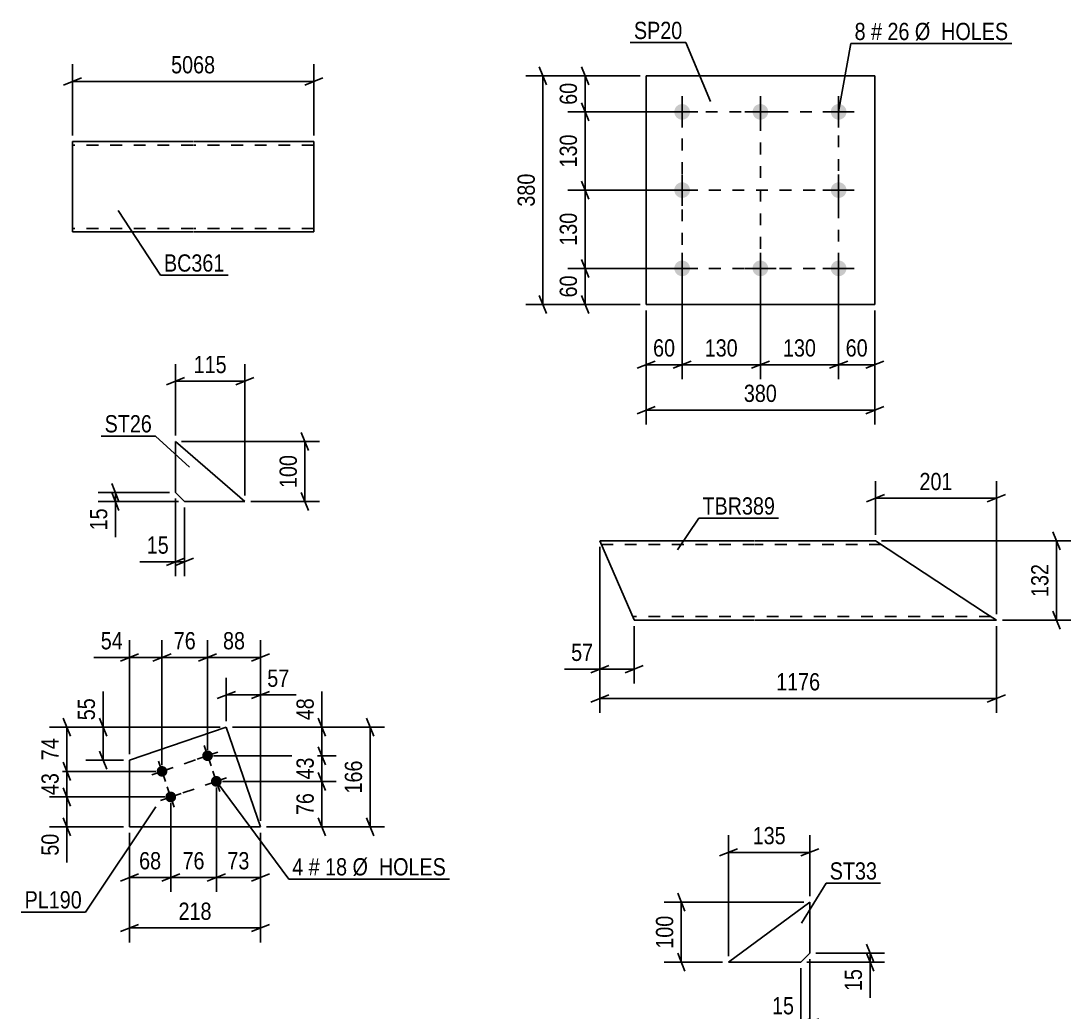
# Model space of a CAD drawing. Header units: millimetres. Extents: x 0 to 594, y 0 to 420.
# Drawn here: x 225.9 to 400.4, y 87.1 to 251.9 of the extents above; entities that cross this region are included whole.
import ezdxf

# ---------------------------------------------------------------- set-up
doc = ezdxf.new("R2010")
doc.units = ezdxf.units.MM
doc.linetypes.add('DXK_LINE_DOT2', pattern=[3.9198, 1.9599, -1.9599])
doc.styles.add('Arial Narrow', font='ARIALN.TTF', dxfattribs={"height": 0.2})

# ---------------------------------------------------------------- blocks, each defined once
blk = doc.blocks.new('Part-761531645-6394 - 6345')
at = {"color": 2, "linetype": 'Continuous'}
for p, q in [((260.04, 134.58), (243.96, 129.08)), ((265.72, 117.99), (260.04, 134.58)), ((243.96, 129.08), (243.96, 117.99)), ((265.72, 117.99), (243.96, 117.99))]:
    blk.add_line(p, q, dxfattribs=at)
blk = doc.blocks.new('Bolt-761531645-6379 - 6345')
at = {"linetype": 'Continuous'}
for points in [[(257.77, 130.1, -1), (256.07, 129.52, -1)], [(250.2, 127.51, -1), (248.5, 126.93, -1)], [(259.23, 125.85, -1), (257.52, 125.26, -1)], [(251.66, 123.26, -1), (249.95, 122.67, -1)]]:
    blk.add_hatch(color=1, dxfattribs=at).paths.add_polyline_path(points)
at = {"color": 1, "linetype": 'Continuous'}
for p, q in [((256.34, 131.52), (257.5, 128.11)), ((255.22, 129.23), (258.62, 130.39)), ((247.65, 126.64), (251.05, 127.8)), ((248.77, 128.93), (249.93, 125.52)), ((256.67, 124.97), (260.08, 126.14)), ((257.79, 127.26), (258.96, 123.85)), ((250.22, 124.67), (251.39, 121.26)), ((249.1, 122.38), (252.51, 123.55))]:
    blk.add_line(p, q, dxfattribs=at)
blk = doc.blocks.new('Part-761531645-6269 - 6251')
at = {"color": 2, "linetype": 'Continuous'}
for p, q in [((254.47, 231.83), (234.47, 231.83)), ((234.47, 216.92), (234.47, 231.83)), ((274.57, 231.83), (254.57, 231.83)), ((274.57, 231.83), (274.57, 216.83)), ((234.47, 216.83), (234.47, 216.92)), ((254.47, 216.83), (234.47, 216.83)), ((274.57, 216.83), (254.57, 216.83))]:
    blk.add_line(p, q, dxfattribs=at)
at = {"color": 7, "linetype": 'DXK_LINE_DOT2'}
for p, q in [((254.47, 231.23), (234.47, 231.23)), ((274.57, 231.23), (254.57, 231.23)), ((274.57, 231.74), (274.57, 231.83)), ((234.47, 217.43), (234.47, 217.48)), ((254.47, 217.43), (234.47, 217.43)), ((274.57, 217.43), (254.57, 217.43)), ((274.57, 217.43), (274.57, 217.48))]:
    blk.add_line(p, q, dxfattribs=at)
blk = doc.blocks.new('Part-761531645-6302 - 6286')
at = {"color": 2, "linetype": 'Continuous'}
for p, q in [((251.6, 182.03), (251.6, 173.53)), ((263.1, 172.03), (251.6, 182.03)), ((251.6, 173.53), (253.1, 172.03)), ((253.1, 172.03), (263.1, 172.03))]:
    blk.add_line(p, q, dxfattribs=at)
blk = doc.blocks.new('Bolt-761531645-4895 - 4861')
at = {"linetype": 'Continuous'}
for points in [[(335.77, 238.08, -1), (335.77, 235.48, -1)], [(348.77, 238.08, -1), (348.77, 235.48, -1)], [(361.77, 238.08, -1), (361.77, 235.48, -1)], [(335.77, 225.08, -1), (335.77, 222.48, -1)], [(361.77, 225.08, -1), (361.77, 222.48, -1)], [(335.77, 212.08, -1), (335.77, 209.48, -1)], [(348.77, 212.08, -1), (348.77, 209.48, -1)], [(361.77, 212.08, -1), (361.77, 209.48, -1)]]:
    blk.add_hatch(color=1, dxfattribs=at).paths.add_polyline_path(points)
at = {"color": 1, "linetype": 'Continuous'}
for p, q in [((335.77, 239.38), (335.77, 234.18)), ((348.77, 239.38), (348.77, 234.18)), ((361.77, 239.38), (361.77, 234.18)), ((333.17, 236.78), (338.37, 236.78)), ((346.17, 236.78), (351.37, 236.78)), ((359.17, 236.78), (364.37, 236.78)), ((335.77, 226.38), (335.77, 221.18)), ((361.77, 226.38), (361.77, 221.18)), ((333.17, 223.78), (338.37, 223.78)), ((359.17, 223.78), (364.37, 223.78)), ((335.77, 213.38), (335.77, 208.18)), ((348.77, 213.38), (348.77, 208.18)), ((361.77, 213.38), (361.77, 208.18)), ((333.17, 210.78), (338.37, 210.78)), ((346.17, 210.78), (351.37, 210.78)), ((359.17, 210.78), (364.37, 210.78))]:
    blk.add_line(p, q, dxfattribs=at)
blk = doc.blocks.new('Part-761531645-4910 - 4861')
at = {"color": 2, "linetype": 'Continuous'}
for p, q in [((329.77, 204.78), (329.77, 242.78)), ((329.77, 242.78), (367.77, 242.78)), ((367.77, 242.78), (367.77, 204.78)), ((367.77, 204.78), (329.77, 204.78))]:
    blk.add_line(p, q, dxfattribs=at)
blk = doc.blocks.new('Part-761531645-5003 - 4987')
at = {"color": 2, "linetype": 'Continuous'}
for p, q in [((347.8, 165.52), (322.11, 165.52)), ((327.77, 152.41), (322.11, 165.52)), ((367.9, 165.52), (347.9, 165.52)), ((367.9, 165.52), (386.15, 153.52)), ((387.97, 152.32), (386.15, 153.52)), ((327.77, 152.41), (327.8, 152.32)), ((327.8, 152.32), (347.8, 152.32)), ((347.9, 152.32), (387.97, 152.32))]:
    blk.add_line(p, q, dxfattribs=at)
at = {"color": 7, "linetype": 'DXK_LINE_DOT2'}
for p, q in [((347.8, 164.92), (322.37, 164.92)), ((368.82, 164.92), (347.9, 164.92)), ((327.55, 152.92), (327.53, 152.96)), ((347.8, 152.92), (327.55, 152.92)), ((387.06, 152.92), (347.9, 152.92)), ((386.5, 153.29), (386.79, 153.09)), ((386.79, 153.09), (386.85, 153.06)), ((386.85, 153.06), (386.99, 152.96)), ((386.99, 152.96), (387.06, 152.92))]:
    blk.add_line(p, q, dxfattribs=at)
blk = doc.blocks.new('Part-761531645-5734 - 5718')
at = {"color": 2, "linetype": 'Continuous'}
for p, q in [((356.99, 105.5), (343.49, 95.5)), ((356.99, 97), (356.99, 105.5)), ((355.49, 95.5), (356.99, 97)), ((343.49, 95.5), (355.49, 95.5))]:
    blk.add_line(p, q, dxfattribs=at)
blk = doc.blocks.new('Line-761531645-13045 - 6345')
at = {"color": 1, "linetype": 'DXK_LINE_DOT2'}
blk.add_line((249.35, 127.22), (256.92, 129.81), dxfattribs=at)
blk = doc.blocks.new('Rectangle-761531645-12913 - 4861')
at = {"color": 1, "linetype": 'DXK_LINE_DOT2'}
blk.add_lwpolyline([(335.77, 236.78), (361.77, 236.78), (361.77, 210.78), (335.77, 210.78), (335.77, 236.78)], close=True, dxfattribs=at)
blk = doc.blocks.new('Line-761531645-13052 - 6345')
at = {"color": 1, "linetype": 'DXK_LINE_DOT2'}
blk.add_line((258.38, 125.55), (250.81, 122.96), dxfattribs=at)
blk = doc.blocks.new('Line-761531645-12923 - 4861')
at = {"color": 1, "linetype": 'DXK_LINE_DOT2'}
blk.add_line((348.77, 235.6), (348.77, 210.78), dxfattribs=at)
blk = doc.blocks.new('Line-761531645-12933 - 4861')
at = {"color": 1, "linetype": 'DXK_LINE_DOT2'}
blk.add_line((361.77, 223.78), (335.77, 223.78), dxfattribs=at)
blk = doc.blocks.new('StraightDimension-761531645-6484 - 6345')
at = {"color": 7, "linetype": 'Continuous'}
for p, q in [((284.53, 133.08), (283.33, 136.08)), ((261.04, 134.58), (286.33, 134.58)), ((283.93, 117.99), (283.93, 134.58)), ((283.33, 119.49), (284.53, 116.49)), ((266.72, 117.99), (286.33, 117.99))]:
    blk.add_line(p, q, dxfattribs=at)
at = {"color": 0}
blk.add_wipeout([(283.18, 129.63), (278.98, 129.63), (278.98, 122.94), (283.18, 122.94)], dxfattribs=at)
at = {"color": 3, "style": 'Arial Narrow'}
blk.add_text('166', height=2.863, rotation=90.0002, dxfattribs=at).set_placement((282.58, 123.54))
blk = doc.blocks.new('StraightDimension-761531645-12860 - 6345')
at = {"color": 7, "linetype": 'Continuous'}
for p, q in [((275.31, 136.08), (276.51, 133.08)), ((261.04, 134.58), (278.31, 134.58)), ((275.91, 129.81), (275.91, 134.58)), ((276.51, 128.31), (275.31, 131.31)), ((257.92, 129.81), (278.31, 129.81))]:
    blk.add_line(p, q, dxfattribs=at)
at = {"color": 0}
blk.add_wipeout([(275.16, 139.96), (270.96, 139.96), (270.96, 135.11), (275.16, 135.11)], dxfattribs=at)
at = {"color": 7, "linetype": 'Continuous'}
blk.add_line((275.91, 134.58), (275.91, 140.49), dxfattribs=at)
blk.add_line((275.91, 134.58), (275.91, 140.49), dxfattribs=at)
at = {"color": 3, "style": 'Arial Narrow'}
blk.add_text('48', height=2.863, rotation=90.0002, dxfattribs=at).set_placement((274.56, 135.71))
blk = doc.blocks.new('StraightDimension-761531645-6506 - 6345')
at = {"color": 7, "linetype": 'Continuous'}
for p, q in [((243.96, 116.99), (243.96, 98.8)), ((265.72, 116.99), (265.72, 98.8)), ((245.46, 101.8), (242.46, 100.6)), ((243.96, 101.2), (265.72, 101.2)), ((264.22, 100.6), (267.22, 101.8))]:
    blk.add_line(p, q, dxfattribs=at)
at = {"color": 0}
blk.add_wipeout([(258.18, 101.95), (258.18, 106.15), (251.5, 106.15), (251.5, 101.95)], dxfattribs=at)
at = {"color": 3, "style": 'Arial Narrow'}
blk.add_text('218', height=2.863, dxfattribs=at).set_placement((252.1, 102.55))
blk = doc.blocks.new('StraightDimension-761531645-12705 - 6345')
at = {"color": 7, "linetype": 'Continuous'}
for p, q in [((258.38, 124.55), (258.38, 107.19)), ((265.72, 116.99), (265.72, 107.19)), ((256.88, 108.99), (259.88, 110.19)), ((267.22, 110.19), (264.22, 108.99)), ((258.38, 109.59), (265.72, 109.59))]:
    blk.add_line(p, q, dxfattribs=at)
at = {"color": 0}
blk.add_wipeout([(264.48, 110.34), (264.48, 114.54), (259.62, 114.54), (259.62, 110.34)], dxfattribs=at)
at = {"color": 3, "style": 'Arial Narrow'}
blk.add_text('73', height=2.863, dxfattribs=at).set_placement((260.22, 110.94))
blk = doc.blocks.new('StraightDimension-761531645-12706 - 6345')
at = {"color": 7, "linetype": 'Continuous'}
for p, q in [((258.38, 124.55), (258.38, 107.19)), ((250.81, 121.96), (250.81, 107.19)), ((249.31, 108.99), (252.31, 110.19)), ((259.88, 110.19), (256.88, 108.99)), ((250.81, 109.59), (258.38, 109.59))]:
    blk.add_line(p, q, dxfattribs=at)
at = {"color": 0}
blk.add_wipeout([(257.02, 110.34), (257.02, 114.54), (252.16, 114.54), (252.16, 110.34)], dxfattribs=at)
at = {"color": 3, "style": 'Arial Narrow'}
blk.add_text('76', height=2.863, dxfattribs=at).set_placement((252.76, 110.94))
blk = doc.blocks.new('StraightDimension-761531645-12707 - 6345')
at = {"color": 7, "linetype": 'Continuous'}
for p, q in [((250.81, 121.96), (250.81, 107.19)), ((243.96, 116.99), (243.96, 107.19)), ((242.46, 108.99), (245.46, 110.19)), ((252.31, 110.19), (249.31, 108.99)), ((243.96, 109.59), (250.81, 109.59))]:
    blk.add_line(p, q, dxfattribs=at)
at = {"color": 0}
blk.add_wipeout([(249.81, 110.34), (249.81, 114.54), (244.95, 114.54), (244.95, 110.34)], dxfattribs=at)
at = {"color": 3, "style": 'Arial Narrow'}
blk.add_text('68', height=2.863, dxfattribs=at).set_placement((245.55, 110.94))
blk = doc.blocks.new('StraightDimension-761531645-12726 - 6345')
at = {"color": 7, "linetype": 'Continuous'}
for p, q in [((256.92, 130.81), (256.92, 148.99)), ((265.72, 118.99), (265.72, 148.99)), ((255.42, 145.54), (258.42, 146.74)), ((267.22, 146.74), (264.22, 145.54)), ((256.92, 146.14), (265.72, 146.14))]:
    blk.add_line(p, q, dxfattribs=at)
at = {"color": 0}
blk.add_wipeout([(263.75, 146.89), (263.75, 151.09), (258.89, 151.09), (258.89, 146.89)], dxfattribs=at)
at = {"color": 3, "style": 'Arial Narrow'}
blk.add_text('88', height=2.863, dxfattribs=at).set_placement((259.49, 147.49))
blk = doc.blocks.new('StraightDimension-761531645-12727 - 6345')
at = {"color": 7, "linetype": 'Continuous'}
for p, q in [((249.35, 128.22), (249.35, 148.99)), ((256.92, 130.81), (256.92, 148.99)), ((247.85, 145.54), (250.85, 146.74)), ((258.42, 146.74), (255.42, 145.54)), ((249.35, 146.14), (256.92, 146.14))]:
    blk.add_line(p, q, dxfattribs=at)
at = {"color": 0}
blk.add_wipeout([(255.56, 146.89), (255.56, 151.09), (250.71, 151.09), (250.71, 146.89)], dxfattribs=at)
at = {"color": 3, "style": 'Arial Narrow'}
blk.add_text('76', height=2.863, dxfattribs=at).set_placement((251.31, 147.49))
blk = doc.blocks.new('StraightDimension-761531645-12728 - 6345')
at = {"color": 7, "linetype": 'Continuous'}
for p, q in [((243.96, 130.08), (243.96, 148.99)), ((249.35, 128.22), (249.35, 148.99)), ((242.46, 145.54), (245.46, 146.74)), ((250.85, 146.74), (247.85, 145.54)), ((243.96, 146.14), (249.35, 146.14))]:
    blk.add_line(p, q, dxfattribs=at)
at = {"color": 0}
blk.add_wipeout([(243.43, 146.89), (243.43, 151.09), (238.58, 151.09), (238.58, 146.89)], dxfattribs=at)
at = {"color": 7, "linetype": 'Continuous'}
blk.add_line((243.96, 146.14), (238.05, 146.14), dxfattribs=at)
blk.add_line((243.96, 146.14), (238.05, 146.14), dxfattribs=at)
at = {"color": 3, "style": 'Arial Narrow'}
blk.add_text('54', height=2.863, dxfattribs=at).set_placement((239.18, 147.49))
blk = doc.blocks.new('StraightDimension-761531645-12764 - 6345')
at = {"color": 7, "linetype": 'Continuous'}
for p, q in [((260.04, 135.58), (260.04, 142.76)), ((265.72, 118.99), (265.72, 142.76)), ((258.54, 139.31), (261.54, 140.51)), ((260.04, 139.91), (265.72, 139.91)), ((267.22, 140.51), (264.22, 139.31))]:
    blk.add_line(p, q, dxfattribs=at)
at = {"color": 0}
blk.add_wipeout([(271.1, 140.66), (271.1, 144.86), (266.24, 144.86), (266.24, 140.66)], dxfattribs=at)
at = {"color": 7, "linetype": 'Continuous'}
blk.add_line((265.72, 139.91), (271.63, 139.91), dxfattribs=at)
blk.add_line((265.72, 139.91), (271.63, 139.91), dxfattribs=at)
at = {"color": 3, "style": 'Arial Narrow'}
blk.add_text('57', height=2.863, dxfattribs=at).set_placement((266.84, 141.26))
blk = doc.blocks.new('StraightDimension-761531645-12825 - 6345')
at = {"color": 7, "linetype": 'Continuous'}
for p, q in [((232.93, 136.08), (234.13, 133.08)), ((259.04, 134.58), (230.68, 134.58)), ((233.53, 127.22), (233.53, 134.58)), ((234.13, 125.72), (232.93, 128.72)), ((248.35, 127.22), (230.68, 127.22))]:
    blk.add_line(p, q, dxfattribs=at)
at = {"color": 0}
blk.add_wipeout([(232.78, 133.33), (228.58, 133.33), (228.58, 128.47), (232.78, 128.47)], dxfattribs=at)
at = {"color": 3, "style": 'Arial Narrow'}
blk.add_text('74', height=2.863, rotation=90.0002, dxfattribs=at).set_placement((232.18, 129.07))
blk = doc.blocks.new('StraightDimension-761531645-12826 - 6345')
at = {"color": 7, "linetype": 'Continuous'}
for p, q in [((232.93, 128.72), (234.13, 125.72)), ((248.35, 127.22), (230.68, 127.22)), ((233.53, 122.96), (233.53, 127.22)), ((234.13, 121.46), (232.93, 124.46)), ((249.81, 122.96), (230.68, 122.96))]:
    blk.add_line(p, q, dxfattribs=at)
at = {"color": 0}
blk.add_wipeout([(232.78, 127.52), (228.58, 127.52), (228.58, 122.67), (232.78, 122.67)], dxfattribs=at)
at = {"color": 3, "style": 'Arial Narrow'}
blk.add_text('43', height=2.863, rotation=90.0002, dxfattribs=at).set_placement((232.18, 123.27))
blk = doc.blocks.new('StraightDimension-761531645-12827 - 6345')
at = {"color": 7, "linetype": 'Continuous'}
for p, q in [((232.93, 124.46), (234.13, 121.46)), ((249.81, 122.96), (230.68, 122.96)), ((233.53, 117.99), (233.53, 122.96)), ((234.13, 116.49), (232.93, 119.49)), ((242.96, 117.99), (230.68, 117.99))]:
    blk.add_line(p, q, dxfattribs=at)
at = {"color": 0}
blk.add_wipeout([(232.78, 117.47), (228.58, 117.47), (228.58, 112.61), (232.78, 112.61)], dxfattribs=at)
at = {"color": 7, "linetype": 'Continuous'}
blk.add_line((233.53, 117.99), (233.53, 112.09), dxfattribs=at)
blk.add_line((233.53, 117.99), (233.53, 112.09), dxfattribs=at)
at = {"color": 3, "style": 'Arial Narrow'}
blk.add_text('50', height=2.863, rotation=90.0002, dxfattribs=at).set_placement((232.18, 113.21))
blk = doc.blocks.new('StraightDimension-761531645-12849 - 6345')
at = {"color": 7, "linetype": 'Continuous'}
for p, q in [((238.96, 136.08), (240.16, 133.08)), ((259.04, 134.58), (236.71, 134.58)), ((239.56, 129.08), (239.56, 134.58)), ((240.16, 127.58), (238.96, 130.58)), ((242.96, 129.08), (236.71, 129.08))]:
    blk.add_line(p, q, dxfattribs=at)
at = {"color": 0}
blk.add_wipeout([(238.81, 139.96), (234.61, 139.96), (234.61, 135.11), (238.81, 135.11)], dxfattribs=at)
at = {"color": 7, "linetype": 'Continuous'}
blk.add_line((239.56, 134.58), (239.56, 140.49), dxfattribs=at)
blk.add_line((239.56, 134.58), (239.56, 140.49), dxfattribs=at)
at = {"color": 3, "style": 'Arial Narrow'}
blk.add_text('55', height=2.863, rotation=90.0002, dxfattribs=at).set_placement((238.21, 135.71))
blk = doc.blocks.new('StraightDimension-761531645-12861 - 6345')
at = {"color": 7, "linetype": 'Continuous'}
for p, q in [((275.31, 131.31), (276.51, 128.31)), ((257.92, 129.81), (278.31, 129.81)), ((275.91, 125.55), (275.91, 129.81)), ((276.51, 124.05), (275.31, 127.05)), ((259.38, 125.55), (278.31, 125.55))]:
    blk.add_line(p, q, dxfattribs=at)
at = {"color": 0}
blk.add_wipeout([(275.16, 130.11), (270.96, 130.11), (270.96, 125.26), (275.16, 125.26)], dxfattribs=at)
at = {"color": 3, "style": 'Arial Narrow'}
blk.add_text('43', height=2.863, rotation=90.0002, dxfattribs=at).set_placement((274.56, 125.86))
blk = doc.blocks.new('StraightDimension-761531645-12862 - 6345')
at = {"color": 7, "linetype": 'Continuous'}
for p, q in [((275.31, 127.05), (276.51, 124.05)), ((259.38, 125.55), (278.31, 125.55)), ((275.91, 117.99), (275.91, 125.55)), ((276.51, 116.49), (275.31, 119.49)), ((266.72, 117.99), (278.31, 117.99))]:
    blk.add_line(p, q, dxfattribs=at)
at = {"color": 0}
blk.add_wipeout([(275.16, 124.2), (270.96, 124.2), (270.96, 119.35), (275.16, 119.35)], dxfattribs=at)
at = {"color": 3, "style": 'Arial Narrow'}
blk.add_text('76', height=2.863, rotation=90.0002, dxfattribs=at).set_placement((274.56, 119.95))
blk = doc.blocks.new('StraightDimension-761531645-6272 - 6251')
at = {"color": 7, "linetype": 'Continuous'}
for p, q in [((234.47, 232.83), (234.47, 244.68)), ((274.57, 232.83), (274.57, 244.68)), ((235.97, 242.43), (232.97, 241.23)), ((234.47, 241.83), (274.57, 241.83)), ((273.07, 241.23), (276.07, 242.43))]:
    blk.add_line(p, q, dxfattribs=at)
at = {"color": 0}
blk.add_wipeout([(258.78, 242.58), (258.78, 246.78), (250.27, 246.78), (250.27, 242.58)], dxfattribs=at)
at = {"color": 3, "style": 'Arial Narrow'}
blk.add_text('5068', height=2.863, dxfattribs=at).set_placement((250.87, 243.18))
blk = doc.blocks.new('StraightDimension-761531645-6304 - 6286')
at = {"color": 7, "linetype": 'Continuous'}
for p, q in [((272.5, 183.53), (273.7, 180.53)), ((252.6, 182.03), (275.5, 182.03)), ((273.1, 172.03), (273.1, 182.03)), ((273.7, 170.53), (272.5, 173.53)), ((264.1, 172.03), (275.5, 172.03))]:
    blk.add_line(p, q, dxfattribs=at)
at = {"color": 0}
blk.add_wipeout([(272.35, 180.37), (268.15, 180.37), (268.15, 173.69), (272.35, 173.69)], dxfattribs=at)
at = {"color": 3, "style": 'Arial Narrow'}
blk.add_text('100', height=2.863, rotation=90.0002, dxfattribs=at).set_placement((271.75, 174.29))
blk = doc.blocks.new('StraightDimension-761531645-6313 - 6286')
at = {"color": 7, "linetype": 'Continuous'}
for p, q in [((241, 175.03), (242.2, 172.03)), ((250.6, 173.53), (238.75, 173.53)), ((242.2, 170.53), (241, 173.53)), ((241.6, 172.03), (241.6, 173.53)), ((252.1, 172.03), (238.75, 172.03))]:
    blk.add_line(p, q, dxfattribs=at)
at = {"color": 0}
blk.add_wipeout([(240.85, 171.5), (236.65, 171.5), (236.65, 166.65), (240.85, 166.65)], dxfattribs=at)
at = {"color": 7, "linetype": 'Continuous'}
blk.add_line((241.6, 172.03), (241.6, 166.12), dxfattribs=at)
blk.add_line((241.6, 172.03), (241.6, 166.12), dxfattribs=at)
at = {"color": 3, "style": 'Arial Narrow'}
blk.add_text('15', height=2.863, rotation=90.0002, dxfattribs=at).set_placement((240.25, 167.25))
blk = doc.blocks.new('StraightDimension-761531645-6324 - 6286')
at = {"color": 7, "linetype": 'Continuous'}
for p, q in [((251.6, 183.03), (251.6, 194.88)), ((263.1, 173.03), (263.1, 194.88)), ((250.1, 191.43), (253.1, 192.63)), ((251.6, 192.03), (263.1, 192.03)), ((264.6, 192.63), (261.6, 191.43))]:
    blk.add_line(p, q, dxfattribs=at)
at = {"color": 0}
blk.add_wipeout([(260.69, 192.78), (260.69, 196.98), (254.01, 196.98), (254.01, 192.78)], dxfattribs=at)
at = {"color": 3, "style": 'Arial Narrow'}
blk.add_text('115', height=2.863, dxfattribs=at).set_placement((254.61, 193.38))
blk = doc.blocks.new('StraightDimension-761531645-6331 - 6286')
at = {"color": 7, "linetype": 'Continuous'}
for p, q in [((251.6, 172.53), (251.6, 159.63)), ((253.1, 171.03), (253.1, 159.63)), ((250.1, 161.43), (253.1, 162.63)), ((254.6, 162.63), (251.6, 161.43)), ((251.6, 162.03), (253.1, 162.03))]:
    blk.add_line(p, q, dxfattribs=at)
at = {"color": 0}
blk.add_wipeout([(251.07, 162.78), (251.07, 166.98), (246.22, 166.98), (246.22, 162.78)], dxfattribs=at)
at = {"color": 7, "linetype": 'Continuous'}
blk.add_line((251.6, 162.03), (245.69, 162.03), dxfattribs=at)
blk.add_line((251.6, 162.03), (245.69, 162.03), dxfattribs=at)
at = {"color": 3, "style": 'Arial Narrow'}
blk.add_text('15', height=2.863, dxfattribs=at).set_placement((246.82, 163.38))
blk = doc.blocks.new('StraightDimension-761531645-4933 - 4861')
at = {"color": 7, "linetype": 'Continuous'}
for p, q in [((335.77, 209.78), (335.77, 192.38)), ((348.77, 209.78), (348.77, 192.38)), ((337.27, 195.38), (334.27, 194.18)), ((347.27, 194.18), (350.27, 195.38)), ((335.77, 194.78), (348.77, 194.78))]:
    blk.add_line(p, q, dxfattribs=at)
at = {"color": 0}
blk.add_wipeout([(345.61, 195.53), (345.61, 199.73), (338.92, 199.73), (338.92, 195.53)], dxfattribs=at)
at = {"color": 3, "style": 'Arial Narrow'}
blk.add_text('130', height=2.863, dxfattribs=at).set_placement((339.52, 196.13))
blk = doc.blocks.new('StraightDimension-761531645-4959 - 4861')
at = {"color": 7, "linetype": 'Continuous'}
for p, q in [((319.04, 244.28), (320.24, 241.28)), ((328.77, 242.78), (316.79, 242.78)), ((319.64, 236.78), (319.64, 242.78)), ((320.24, 235.28), (319.04, 238.28)), ((334.77, 236.78), (316.79, 236.78))]:
    blk.add_line(p, q, dxfattribs=at)
at = {"color": 0}
blk.add_wipeout([(318.89, 242.21), (314.69, 242.21), (314.69, 237.35), (318.89, 237.35)], dxfattribs=at)
at = {"color": 3, "style": 'Arial Narrow'}
blk.add_text('60', height=2.863, rotation=90.0002, dxfattribs=at).set_placement((318.29, 237.95))
blk = doc.blocks.new('StraightDimension-761531645-4912 - 4861')
at = {"color": 7, "linetype": 'Continuous'}
for p, q in [((329.77, 203.78), (329.77, 184.84)), ((367.77, 203.78), (367.77, 184.84)), ((331.27, 187.84), (328.27, 186.64)), ((329.77, 187.24), (367.77, 187.24)), ((366.27, 186.64), (369.27, 187.84))]:
    blk.add_line(p, q, dxfattribs=at)
at = {"color": 0}
blk.add_wipeout([(352.11, 187.99), (352.11, 192.19), (345.42, 192.19), (345.42, 187.99)], dxfattribs=at)
at = {"color": 3, "style": 'Arial Narrow'}
blk.add_text('380', height=2.863, dxfattribs=at).set_placement((346.02, 188.59))
blk = doc.blocks.new('StraightDimension-761531645-4923 - 4861')
at = {"color": 7, "linetype": 'Continuous'}
for p, q in [((335.77, 209.78), (335.77, 192.38)), ((329.77, 203.78), (329.77, 192.38)), ((328.27, 194.18), (331.27, 195.38)), ((337.27, 195.38), (334.27, 194.18)), ((329.77, 194.78), (335.77, 194.78))]:
    blk.add_line(p, q, dxfattribs=at)
at = {"color": 0}
blk.add_wipeout([(335.19, 195.53), (335.19, 199.73), (330.34, 199.73), (330.34, 195.53)], dxfattribs=at)
at = {"color": 3, "style": 'Arial Narrow'}
blk.add_text('60', height=2.863, dxfattribs=at).set_placement((330.94, 196.13))
blk = doc.blocks.new('StraightDimension-761531645-4935 - 4861')
at = {"color": 7, "linetype": 'Continuous'}
for p, q in [((348.77, 209.78), (348.77, 192.38)), ((361.77, 209.78), (361.77, 192.38)), ((350.27, 195.38), (347.27, 194.18)), ((360.27, 194.18), (363.27, 195.38)), ((348.77, 194.78), (361.77, 194.78))]:
    blk.add_line(p, q, dxfattribs=at)
at = {"color": 0}
blk.add_wipeout([(358.61, 195.53), (358.61, 199.73), (351.92, 199.73), (351.92, 195.53)], dxfattribs=at)
at = {"color": 3, "style": 'Arial Narrow'}
blk.add_text('130', height=2.863, dxfattribs=at).set_placement((352.52, 196.13))
blk = doc.blocks.new('StraightDimension-761531645-4937 - 4861')
at = {"color": 7, "linetype": 'Continuous'}
for p, q in [((361.77, 209.78), (361.77, 192.38)), ((367.77, 203.78), (367.77, 192.38)), ((360.27, 194.18), (363.27, 195.38)), ((369.27, 195.38), (366.27, 194.18)), ((361.77, 194.78), (367.77, 194.78))]:
    blk.add_line(p, q, dxfattribs=at)
at = {"color": 0}
blk.add_wipeout([(367.19, 195.53), (367.19, 199.73), (362.34, 199.73), (362.34, 195.53)], dxfattribs=at)
at = {"color": 3, "style": 'Arial Narrow'}
blk.add_text('60', height=2.863, dxfattribs=at).set_placement((362.94, 196.13))
blk = doc.blocks.new('StraightDimension-761531645-4948 - 4861')
at = {"color": 7, "linetype": 'Continuous'}
for p, q in [((313.24, 241.28), (312.04, 244.28)), ((328.77, 242.78), (309.79, 242.78)), ((312.64, 204.78), (312.64, 242.78)), ((312.04, 206.28), (313.24, 203.28)), ((328.77, 204.78), (309.79, 204.78))]:
    blk.add_line(p, q, dxfattribs=at)
at = {"color": 0}
blk.add_wipeout([(311.89, 227.12), (307.69, 227.12), (307.69, 220.44), (311.89, 220.44)], dxfattribs=at)
at = {"color": 3, "style": 'Arial Narrow'}
blk.add_text('380', height=2.863, rotation=90.0002, dxfattribs=at).set_placement((311.29, 221.04))
blk = doc.blocks.new('StraightDimension-761531645-4969 - 4861')
at = {"color": 7, "linetype": 'Continuous'}
for p, q in [((320.24, 235.28), (319.04, 238.28)), ((334.77, 236.78), (316.79, 236.78)), ((319.64, 223.78), (319.64, 236.78)), ((319.04, 225.28), (320.24, 222.28)), ((334.77, 223.78), (316.79, 223.78))]:
    blk.add_line(p, q, dxfattribs=at)
at = {"color": 0}
blk.add_wipeout([(318.89, 233.62), (314.69, 233.62), (314.69, 226.94), (318.89, 226.94)], dxfattribs=at)
at = {"color": 3, "style": 'Arial Narrow'}
blk.add_text('130', height=2.863, rotation=90.0002, dxfattribs=at).set_placement((318.29, 227.54))
blk = doc.blocks.new('StraightDimension-761531645-4971 - 4861')
at = {"color": 7, "linetype": 'Continuous'}
for p, q in [((320.24, 222.28), (319.04, 225.28)), ((334.77, 223.78), (316.79, 223.78)), ((319.64, 210.78), (319.64, 223.78)), ((319.04, 212.28), (320.24, 209.28)), ((334.77, 210.78), (316.79, 210.78))]:
    blk.add_line(p, q, dxfattribs=at)
at = {"color": 0}
blk.add_wipeout([(318.89, 220.62), (314.69, 220.62), (314.69, 213.94), (318.89, 213.94)], dxfattribs=at)
at = {"color": 3, "style": 'Arial Narrow'}
blk.add_text('130', height=2.863, rotation=90.0002, dxfattribs=at).set_placement((318.29, 214.54))
blk = doc.blocks.new('StraightDimension-761531645-4973 - 4861')
at = {"color": 7, "linetype": 'Continuous'}
for p, q in [((319.04, 212.28), (320.24, 209.28)), ((334.77, 210.78), (316.79, 210.78)), ((319.64, 204.78), (319.64, 210.78)), ((320.24, 203.28), (319.04, 206.28)), ((328.77, 204.78), (316.79, 204.78))]:
    blk.add_line(p, q, dxfattribs=at)
at = {"color": 0}
blk.add_wipeout([(318.89, 210.21), (314.69, 210.21), (314.69, 205.35), (318.89, 205.35)], dxfattribs=at)
at = {"color": 3, "style": 'Arial Narrow'}
blk.add_text('60', height=2.863, rotation=90.0002, dxfattribs=at).set_placement((318.29, 205.95))
blk = doc.blocks.new('StraightDimension-761531645-5079 - 4987')
at = {"color": 7, "linetype": 'Continuous'}
for p, q in [((322.11, 164.52), (322.11, 141.81)), ((327.8, 151.32), (327.8, 141.81)), ((320.61, 143.61), (323.61, 144.81)), ((329.3, 144.81), (326.3, 143.61)), ((322.11, 144.21), (327.8, 144.21))]:
    blk.add_line(p, q, dxfattribs=at)
at = {"color": 0}
blk.add_wipeout([(321.59, 144.96), (321.59, 149.16), (316.73, 149.16), (316.73, 144.96)], dxfattribs=at)
at = {"color": 7, "linetype": 'Continuous'}
blk.add_line((322.11, 144.21), (316.21, 144.21), dxfattribs=at)
blk.add_line((322.11, 144.21), (316.21, 144.21), dxfattribs=at)
at = {"color": 3, "style": 'Arial Narrow'}
blk.add_text('57', height=2.863, dxfattribs=at).set_placement((317.33, 145.56))
blk = doc.blocks.new('StraightDimension-761531645-5006 - 4987')
at = {"color": 7, "linetype": 'Continuous'}
for p, q in [((322.11, 164.52), (322.11, 136.92)), ((387.97, 151.32), (387.97, 136.92)), ((323.61, 139.92), (320.61, 138.72)), ((386.47, 138.72), (389.47, 139.92)), ((322.11, 139.32), (387.97, 139.32))]:
    blk.add_line(p, q, dxfattribs=at)
at = {"color": 0}
blk.add_wipeout([(359.3, 140.07), (359.3, 144.27), (350.79, 144.27), (350.79, 140.07)], dxfattribs=at)
at = {"color": 3, "style": 'Arial Narrow'}
blk.add_text('1176', height=2.863, dxfattribs=at).set_placement((351.39, 140.67))
blk = doc.blocks.new('StraightDimension-761531645-5065 - 4987')
at = {"color": 7, "linetype": 'Continuous'}
for p, q in [((367.9, 166.52), (367.9, 175.44)), ((387.97, 153.32), (387.97, 175.44)), ((369.4, 173.19), (366.4, 171.99)), ((386.47, 171.99), (389.47, 173.19)), ((367.9, 172.59), (387.97, 172.59))]:
    blk.add_line(p, q, dxfattribs=at)
at = {"color": 0}
blk.add_wipeout([(381.28, 173.34), (381.28, 177.54), (374.6, 177.54), (374.6, 173.34)], dxfattribs=at)
at = {"color": 3, "style": 'Arial Narrow'}
blk.add_text('201', height=2.863, dxfattribs=at).set_placement((375.2, 173.94))
blk = doc.blocks.new('StraightDimension-761531645-5017 - 4987')
at = {"color": 7, "linetype": 'Continuous'}
for p, q in [((398.57, 164.02), (397.37, 167.02)), ((368.9, 165.52), (400.37, 165.52)), ((397.97, 152.32), (397.97, 165.52)), ((397.37, 153.82), (398.57, 150.82)), ((388.97, 152.32), (400.37, 152.32))]:
    blk.add_line(p, q, dxfattribs=at)
at = {"color": 0}
blk.add_wipeout([(397.22, 162.26), (393.02, 162.26), (393.02, 155.58), (397.22, 155.58)], dxfattribs=at)
at = {"color": 3, "style": 'Arial Narrow'}
blk.add_text('132', height=2.863, rotation=90.0002, dxfattribs=at).set_placement((396.62, 156.18))
blk = doc.blocks.new('StraightDimension-761531645-5768 - 5718')
at = {"color": 7, "linetype": 'Continuous'}
for p, q in [((366.39, 98.5), (367.59, 95.5)), ((357.99, 97), (369.39, 97)), ((367.59, 94), (366.39, 97)), ((366.99, 95.5), (366.99, 97)), ((356.49, 95.5), (369.39, 95.5))]:
    blk.add_line(p, q, dxfattribs=at)
at = {"color": 0}
blk.add_wipeout([(366.24, 94.97), (362.04, 94.97), (362.04, 90.12), (366.24, 90.12)], dxfattribs=at)
at = {"color": 7, "linetype": 'Continuous'}
blk.add_line((366.99, 95.5), (366.99, 89.59), dxfattribs=at)
blk.add_line((366.99, 95.5), (366.99, 89.59), dxfattribs=at)
at = {"color": 3, "style": 'Arial Narrow'}
blk.add_text('15', height=2.863, rotation=90.0002, dxfattribs=at).set_placement((365.64, 90.72))
blk = doc.blocks.new('StraightDimension-761531645-5736 - 5718')
at = {"color": 7, "linetype": 'Continuous'}
for p, q in [((343.49, 96.5), (343.49, 116.61)), ((356.99, 106.5), (356.99, 116.61)), ((344.99, 114.36), (341.99, 113.16)), ((343.49, 113.76), (356.99, 113.76)), ((355.49, 113.16), (358.49, 114.36))]:
    blk.add_line(p, q, dxfattribs=at)
at = {"color": 0}
blk.add_wipeout([(353.58, 114.51), (353.58, 118.71), (346.89, 118.71), (346.89, 114.51)], dxfattribs=at)
at = {"color": 3, "style": 'Arial Narrow'}
blk.add_text('135', height=2.863, dxfattribs=at).set_placement((347.49, 115.11))
blk = doc.blocks.new('StraightDimension-761531645-5745 - 5718')
at = {"color": 7, "linetype": 'Continuous'}
for p, q in [((356.99, 96), (356.99, 83.1)), ((355.49, 94.5), (355.49, 83.1)), ((353.99, 84.9), (356.99, 86.1)), ((358.49, 86.1), (355.49, 84.9)), ((355.49, 85.5), (356.99, 85.5))]:
    blk.add_line(p, q, dxfattribs=at)
at = {"color": 0}
blk.add_wipeout([(354.96, 86.25), (354.96, 90.45), (350.1, 90.45), (350.1, 86.25)], dxfattribs=at)
at = {"color": 7, "linetype": 'Continuous'}
blk.add_line((355.49, 85.5), (349.58, 85.5), dxfattribs=at)
blk.add_line((355.49, 85.5), (349.58, 85.5), dxfattribs=at)
at = {"color": 3, "style": 'Arial Narrow'}
blk.add_text('15', height=2.863, dxfattribs=at).set_placement((350.7, 86.85))
blk = doc.blocks.new('StraightDimension-761531645-5759 - 5718')
at = {"color": 7, "linetype": 'Continuous'}
for p, q in [((335.03, 107), (336.23, 104)), ((355.99, 105.5), (332.78, 105.5)), ((335.63, 95.5), (335.63, 105.5)), ((336.23, 94), (335.03, 97)), ((342.49, 95.5), (332.78, 95.5))]:
    blk.add_line(p, q, dxfattribs=at)
at = {"color": 0}
blk.add_wipeout([(334.88, 103.84), (330.68, 103.84), (330.68, 97.16), (334.88, 97.16)], dxfattribs=at)
at = {"color": 3, "style": 'Arial Narrow'}
blk.add_text('100', height=2.863, rotation=90.0002, dxfattribs=at).set_placement((334.28, 97.76))
blk = doc.blocks.new('Mark-761531645-6375 - 6345')
at = {"color": 0}
for points in [[(272.82, 109.93), (272.82, 112.93), (271, 112.93), (271, 109.93)], [(275.55, 109.93), (275.55, 112.93), (273.72, 112.93), (273.72, 109.93)], [(280.11, 109.93), (280.11, 112.93), (276.45, 112.93), (276.45, 109.93)], [(296.54, 109.93), (296.54, 112.93), (281.01, 112.93), (281.01, 109.93)]]:
    blk.add_wipeout(points, dxfattribs=at)
for points in [[(272.82, 109.93), (272.82, 112.93), (271, 112.93), (271, 109.93)], [(275.55, 109.93), (275.55, 112.93), (273.72, 112.93), (273.72, 109.93)], [(280.11, 109.93), (280.11, 112.93), (276.45, 112.93), (276.45, 109.93)], [(296.54, 109.93), (296.54, 112.93), (281.01, 112.93), (281.01, 109.93)]]:
    blk.add_wipeout(points, dxfattribs=at)
at = {"color": 7, "linetype": 'Continuous'}
for p, q in [((258.38, 125.55), (270.4, 109.33)), ((270.4, 109.33), (297.14, 109.33))]:
    blk.add_line(p, q, dxfattribs=at)
at = {"color": 3, "style": 'Arial Narrow'}
for s, height, p in [('4', 2.86, (271, 109.93)), ('#', 2.86, (273.72, 109.93)), ('18', 2.863, (276.45, 109.93)), ('Ø  HOLES', 2.863, (281.01, 109.93))]:
    blk.add_text(s, height=height, dxfattribs=at).set_placement(p)
blk = doc.blocks.new('Mark-761531645-6390 - 6345')
at = {"color": 0}
blk.add_wipeout([(236.03, 104.45), (236.03, 107.45), (226.53, 107.45), (226.53, 104.45)], dxfattribs=at)
blk.add_wipeout([(236.03, 104.45), (236.03, 107.45), (226.53, 107.45), (226.53, 104.45)], dxfattribs=at)
at = {"color": 30, "linetype": 'Continuous'}
for p in [(248.34, 121.34), (225.93, 103.85)]:
    blk.add_line(p, (236.63, 103.85), dxfattribs=at)
at = {"color": 3, "style": 'Arial Narrow'}
blk.add_text('PL190', height=2.863, dxfattribs=at).set_placement((226.53, 104.45))
blk = doc.blocks.new('Mark-761531645-6265 - 6251')
at = {"color": 0}
blk.add_wipeout([(259.73, 210.24), (259.73, 213.24), (249.68, 213.24), (249.68, 210.24)], dxfattribs=at)
blk.add_wipeout([(259.73, 210.24), (259.73, 213.24), (249.68, 213.24), (249.68, 210.24)], dxfattribs=at)
at = {"color": 30, "linetype": 'Continuous'}
for p, q in [((242.05, 220.37), (249.08, 209.64)), ((249.08, 209.64), (260.33, 209.64))]:
    blk.add_line(p, q, dxfattribs=at)
at = {"color": 3, "style": 'Arial Narrow'}
blk.add_text('BC361', height=2.863, dxfattribs=at).set_placement((249.68, 210.24))
blk = doc.blocks.new('Mark-761531645-6298 - 6286')
at = {"color": 0}
blk.add_wipeout([(247.67, 183.53), (247.67, 186.53), (239.82, 186.53), (239.82, 183.53)], dxfattribs=at)
blk.add_wipeout([(247.67, 183.53), (247.67, 186.53), (239.82, 186.53), (239.82, 183.53)], dxfattribs=at)
at = {"color": 30, "linetype": 'Continuous'}
for p in [(239.22, 182.93), (253.93, 177.77)]:
    blk.add_line(p, (248.27, 182.93), dxfattribs=at)
at = {"color": 3, "style": 'Arial Narrow'}
blk.add_text('ST26', height=2.863, dxfattribs=at).set_placement((239.82, 183.53))
blk = doc.blocks.new('Mark-761531645-4891 - 4861')
at = {"color": 0}
for points in [[(366.25, 248.71), (366.25, 251.71), (364.42, 251.71), (364.42, 248.71)], [(368.98, 248.71), (368.98, 251.71), (367.15, 251.71), (367.15, 248.71)], [(373.53, 248.71), (373.53, 251.71), (369.88, 251.71), (369.88, 248.71)], [(389.96, 248.71), (389.96, 251.71), (374.43, 251.71), (374.43, 248.71)]]:
    blk.add_wipeout(points, dxfattribs=at)
for points in [[(366.25, 248.71), (366.25, 251.71), (364.42, 251.71), (364.42, 248.71)], [(368.98, 248.71), (368.98, 251.71), (367.15, 251.71), (367.15, 248.71)], [(373.53, 248.71), (373.53, 251.71), (369.88, 251.71), (369.88, 248.71)], [(389.96, 248.71), (389.96, 251.71), (374.43, 251.71), (374.43, 248.71)]]:
    blk.add_wipeout(points, dxfattribs=at)
at = {"color": 7, "linetype": 'Continuous'}
for p, q in [((361.77, 236.78), (363.82, 248.11)), ((363.82, 248.11), (390.56, 248.11))]:
    blk.add_line(p, q, dxfattribs=at)
at = {"color": 3, "style": 'Arial Narrow'}
for s, height, p in [('8', 2.86, (364.42, 248.71)), ('#', 2.86, (367.15, 248.71)), ('26', 2.863, (369.88, 248.71)), ('Ø  HOLES', 2.863, (374.43, 248.71))]:
    blk.add_text(s, height=height, dxfattribs=at).set_placement(p)
blk = doc.blocks.new('Mark-761531645-4906 - 4861')
at = {"color": 0}
blk.add_wipeout([(335.8, 248.88), (335.8, 251.88), (327.76, 251.88), (327.76, 248.88)], dxfattribs=at)
blk.add_wipeout([(335.8, 248.88), (335.8, 251.88), (327.76, 251.88), (327.76, 248.88)], dxfattribs=at)
at = {"color": 30, "linetype": 'Continuous'}
for p in [(327.16, 248.28), (340.46, 238.49)]:
    blk.add_line(p, (336.4, 248.28), dxfattribs=at)
at = {"color": 3, "style": 'Arial Narrow'}
blk.add_text('SP20', height=2.863, dxfattribs=at).set_placement((327.76, 248.88))
blk = doc.blocks.new('Mark-761531645-4999 - 4987')
at = {"color": 0}
blk.add_wipeout([(351.2, 169.88), (351.2, 172.88), (339.15, 172.88), (339.15, 169.88)], dxfattribs=at)
blk.add_wipeout([(351.2, 169.88), (351.2, 172.88), (339.15, 172.88), (339.15, 169.88)], dxfattribs=at)
at = {"color": 30, "linetype": 'Continuous'}
for p, q in [((334.98, 164.04), (338.55, 169.28)), ((338.55, 169.28), (351.8, 169.28))]:
    blk.add_line(p, q, dxfattribs=at)
at = {"color": 3, "style": 'Arial Narrow'}
blk.add_text('TBR389', height=2.863, dxfattribs=at).set_placement((339.15, 169.88))
blk = doc.blocks.new('Mark-761531645-5730 - 5718')
at = {"color": 0}
blk.add_wipeout([(368.14, 109.24), (368.14, 112.24), (360.29, 112.24), (360.29, 109.24)], dxfattribs=at)
blk.add_wipeout([(368.14, 109.24), (368.14, 112.24), (360.29, 112.24), (360.29, 109.24)], dxfattribs=at)
at = {"color": 30, "linetype": 'Continuous'}
for p, q in [((355.62, 102.01), (359.69, 108.64)), ((359.69, 108.64), (368.74, 108.64))]:
    blk.add_line(p, q, dxfattribs=at)
at = {"color": 3, "style": 'Arial Narrow'}
blk.add_text('ST33', height=2.863, dxfattribs=at).set_placement((360.29, 109.24))

msp = doc.modelspace()

# ---------------------------------------------------------------- block references
for name in ['StraightDimension-761531645-6272 - 6251', 'Part-761531645-4910 - 4861', 'Bolt-761531645-4895 - 4861', 'Rectangle-761531645-12913 - 4861', 'Line-761531645-12923 - 4861', 'Part-761531645-6269 - 6251', 'Line-761531645-12933 - 4861', 'Part-761531645-6302 - 6286', 'Part-761531645-5003 - 4987', 'Part-761531645-6394 - 6345', 'Bolt-761531645-6379 - 6345', 'Line-761531645-13045 - 6345', 'Line-761531645-13052 - 6345', 'Part-761531645-5734 - 5718']:
    msp.add_blockref(name, (0, 0))

# ---------------------------------------------------------------- next in the draw order: block references
for name in ['Mark-761531645-4891 - 4861', 'StraightDimension-761531645-4959 - 4861', 'Mark-761531645-6265 - 6251', 'StraightDimension-761531645-4933 - 4861', 'StraightDimension-761531645-6304 - 6286', 'StraightDimension-761531645-5079 - 4987', 'StraightDimension-761531645-6484 - 6345', 'StraightDimension-761531645-5768 - 5718']:
    msp.add_blockref(name, (0, 0))

# ---------------------------------------------------------------- next in the draw order: block references
for name in ['StraightDimension-761531645-4912 - 4861', 'StraightDimension-761531645-6313 - 6286', 'StraightDimension-761531645-5006 - 4987', 'StraightDimension-761531645-12860 - 6345', 'StraightDimension-761531645-5736 - 5718', 'StraightDimension-761531645-6506 - 6345']:
    msp.add_blockref(name, (0, 0))

# ---------------------------------------------------------------- next in the draw order: block references
for name in ['StraightDimension-761531645-4923 - 4861', 'StraightDimension-761531645-4935 - 4861', 'StraightDimension-761531645-6324 - 6286', 'StraightDimension-761531645-5065 - 4987', 'Mark-761531645-4999 - 4987', 'StraightDimension-761531645-12705 - 6345', 'StraightDimension-761531645-5745 - 5718']:
    msp.add_blockref(name, (0, 0))

# ---------------------------------------------------------------- next in the draw order: block references
for name in ['StraightDimension-761531645-4948 - 4861', 'StraightDimension-761531645-4937 - 4861', 'Mark-761531645-6298 - 6286', 'StraightDimension-761531645-6331 - 6286', 'StraightDimension-761531645-5017 - 4987', 'StraightDimension-761531645-12706 - 6345', 'StraightDimension-761531645-5759 - 5718']:
    msp.add_blockref(name, (0, 0))

# ---------------------------------------------------------------- next in the draw order: block references
for name in ['StraightDimension-761531645-4969 - 4861', 'StraightDimension-761531645-12726 - 6345', 'StraightDimension-761531645-12707 - 6345', 'Mark-761531645-5730 - 5718']:
    msp.add_blockref(name, (0, 0))

# ---------------------------------------------------------------- next in the draw order: block references
for name in ['Mark-761531645-4906 - 4861', 'StraightDimension-761531645-4971 - 4861', 'StraightDimension-761531645-12727 - 6345']:
    msp.add_blockref(name, (0, 0))

# ---------------------------------------------------------------- next in the draw order: block references
for name in ['StraightDimension-761531645-4973 - 4861', 'StraightDimension-761531645-12728 - 6345', 'StraightDimension-761531645-12764 - 6345']:
    msp.add_blockref(name, (0, 0))

# ---------------------------------------------------------------- next in the draw order: block references
msp.add_blockref('StraightDimension-761531645-12825 - 6345', (0, 0))

# ---------------------------------------------------------------- next in the draw order: block references
msp.add_blockref('StraightDimension-761531645-12826 - 6345', (0, 0))

# ---------------------------------------------------------------- next in the draw order: block references
for name in ['StraightDimension-761531645-12849 - 6345', 'StraightDimension-761531645-12827 - 6345']:
    msp.add_blockref(name, (0, 0))

# ---------------------------------------------------------------- next in the draw order: block references
for name in ['StraightDimension-761531645-12861 - 6345', 'Mark-761531645-6390 - 6345']:
    msp.add_blockref(name, (0, 0))

# ---------------------------------------------------------------- next in the draw order: block references
msp.add_blockref('StraightDimension-761531645-12862 - 6345', (0, 0))

# ---------------------------------------------------------------- next in the draw order: block references
msp.add_blockref('Mark-761531645-6375 - 6345', (0, 0))

doc.saveas('drawing.dxf')
